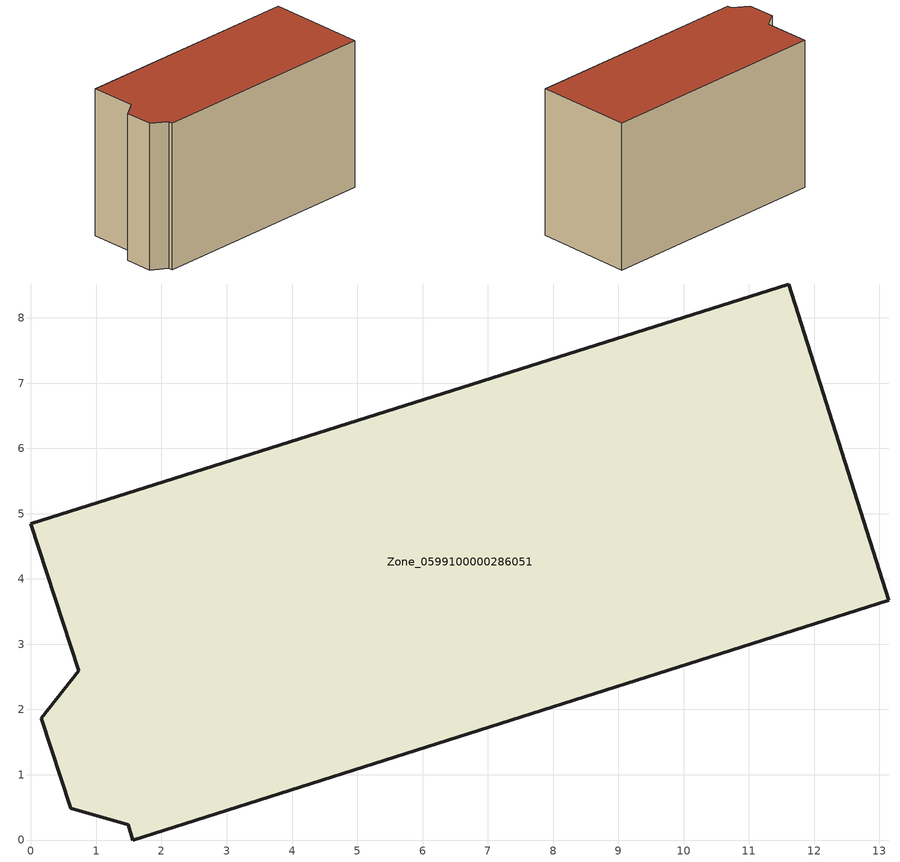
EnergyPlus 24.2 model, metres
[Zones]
Zone_0599100000286051
 floor ground (C_G): 11.61,8.52 13.14,3.67 1.56,0 1.49,0.23 0.61,0.49 0.16,1.87 0.73,2.59 0,4.85 z0
 wall outside (C_F): 0.73,2.59 0.16,1.87 0.61,0.49 1.49,0.23 1.56,0 13.14,3.67 11.61,8.52 0,4.85 0.73,2.59 z0:7.72
 roof outside (C_R): 11.61,8.52 0,4.85 0.73,2.59 0.16,1.87 0.61,0.49 1.49,0.23 1.56,0 13.14,3.67 z7.72
[BUILDING]
Pand.0599100000286051: North Axis=0; Terrain=City; Loads Convergence Tolerance Value=0.04; Temperature Convergence Tolerance Value=0.4; Solar Distribution=FullExterior; Maximum Number of Warmup Days=25; Minimum Number of Warmup Days=1
[Site:Location]
Rotterdam.The.Hague.AP_ZH_NLD Design_Conditions: Latitude=51.96; Longitude=4.45; Time Zone=1; Elevation=-4.5
[SITE:GROUNDTEMPERATURE:BUILDINGSURFACE]
18, 18, 18, 18, 18, 18, 18, 18, 18, 18, 18, 18
[MATERIAL] Thermal Absorptance=0.9; Solar Absorptance=0.7; Visible Absorptance=0.7
Name | Roughness | Thickness | Conductivity | Density | Specific Heat
G.TI.1946 | MediumSmooth | 0.15 | 1 | 540 | 1210
F.TI.1946 | Rough | 0.3 | 0.857143 | 1920 | 840
R.TI.1946 | MediumRough | 0.2 | 0.1 | 1500 | 1000
[CONSTRUCTION]
C_G: G.TI.1946
C_F: F.TI.1946
C_R: R.TI.1946
[ZONE]
Zone_0599100000286051: Type=1; Multiplier=1; Ceiling Height=Autocalculate; Volume=Autocalculate; Floor Area=autocalculate; Part of Total Floor Area=Yes
[ZONEINFILTRATION:DESIGNFLOWRATE]
Infil_Zone_0599100000286051: Zone or ZoneList or Space or SpaceList=Zone_0599100000286051; Schedule=AlwaysOn; Design Flow Rate Calculation Method=Flow/Area; Flow Rate per Floor Area=0.003; Constant Term Coefficient=1; Temperature Term Coefficient=0; Velocity Term Coefficient=0; Velocity Squared Term Coefficient=0
[HVACTEMPLATE:ZONE:IDEALLOADSAIRSYSTEM]
Zone_0599100000286051: Maximum Heating Supply Air Temperature=50; Minimum Cooling Supply Air Temperature=13; Maximum Heating Supply Air Humidity Ratio=0.0156; Minimum Cooling Supply Air Humidity Ratio=0.0077; Heating Limit=NoLimit; Cooling Limit=NoLimit; Dehumidification Control Type=ConstantSensibleHeatRatio; Cooling Sensible Heat Ratio=0.7; Dehumidification Setpoint=60; Humidification Control Type=None; Humidification Setpoint=30; Outdoor Air Method=None; Outdoor Air Flow Rate per Person=0.00944; Outdoor Air Flow Rate per Zone Floor Area=0; Outdoor Air Flow Rate per Zone=0; Demand Controlled Ventilation Type=None; Outdoor Air Economizer Type=NoEconomizer; Heat Recovery Type=None; Sensible Heat Recovery Effectiveness=0.7; Latent Heat Recovery Effectiveness=0.65
[ZONECONTROL:THERMOSTAT]
ThermostatControl_Zone_0599100000286051: Zone or ZoneList=Zone_0599100000286051; Control Type Schedule=DualSetpointControlType; Control 1=Thermostat_Zone_0599100000286051; Temperature Difference Between Cutout And Setpoint=0
[THERMOSTATSETPOINT:DUALSETPOINT]
Thermostat_Zone_0599100000286051: Heating Setpoint Temperature Schedule=HeatingSetpoint_Zone_0599100000286051; Cooling Setpoint Temperature Schedule=CoolingSetpoint_Zone_0599100000286051
[SCHEDULE:COMPACT]
HeatingSetpoint_Zone_0599100000286051: Through: 12/31, For: AllDays, Until: 24:00, 21
CoolingSetpoint_Zone_0599100000286051: Through: 12/31, For: AllDays, Until: 24:00, 24
DualSetpointControlType: Through: 12/31, For: AllDays, Until: 24:00, 4
AlwaysOn: Through: 12/31, For: AllDays, Until: 24:00, 1
